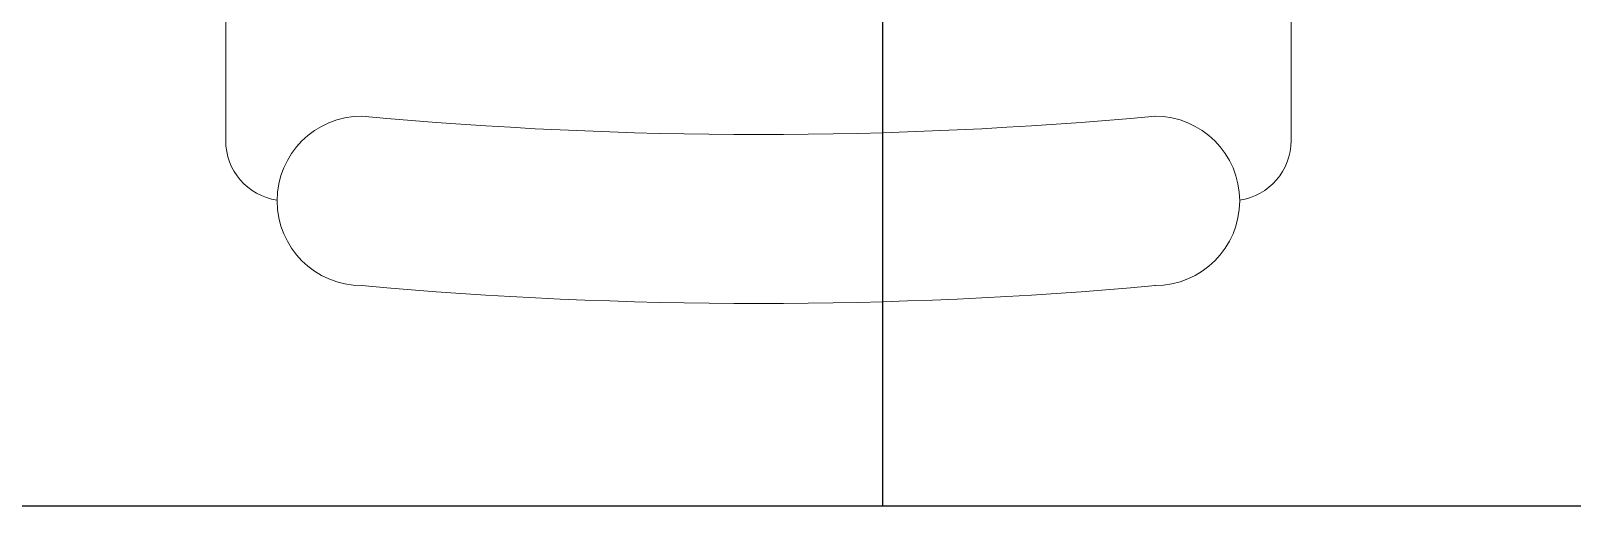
# Model space of a CAD drawing. Header units: inches. Extents: x -12418 to 183584, y -29325 to 19878.
# Drawn here: x 47607 to 48245, y -6847 to -6650 of the extents above; entities that cross this region are included whole.
import ezdxf

# ---------------------------------------------------------------- set-up
doc = ezdxf.new("R2010")
doc.units = ezdxf.units.IN
doc.header["$LTSCALE"] = 25
doc.header["$MEASUREMENT"] = 0
doc.linetypes.add('DASHDOT', pattern=[25.4, 12.7, -6.35, 0, -6.35])
doc.layers.get('0').update_dxf_attribs({"color": 8})
doc.layers.add('00-Ground Floor$0$False Ceiling', color=251, linetype='Continuous')
for name, color, linetype, lineweight in [('00-Ground Floor$0$LOADING', 253, 'Continuous', 5), ('00-Ground Floor$0$Walls', 251, 'Continuous', 5), ('E-LITE-CLNG-CNDT', 6, 'DASHDOT', 35)]:
    doc.layers.add(name, color=color, linetype=linetype, lineweight=lineweight)

# ---------------------------------------------------------------- blocks, each defined once
blk = doc.blocks.new('00-Ground Floor$0$GF21018-P')
at = {"color": 0}
for p, q in [((-0.2207, 0.47563), (-0.2207, 0.0675)), ((0.22049, 0.47563), (0.22049, 0.0675))]:
    blk.add_line(p, q, dxfattribs=at)
for centre, radius, start, end in [((-0.16429, 0.0425), 0.03511, 90, 270), ((0, 1.84674), 1.77674, 264.69456, 275.30527), ((0.16409, 0.0425), 0.03511, 270, 90), ((-0.1957, 0.0675), 0.025, 180, 261.47208), ((0.19549, 0.0675), 0.025, 278.52792, 360), ((0, 1.83136), 1.83136, 264.85322, 275.14698)]:
    blk.add_arc(centre, radius, start, end, dxfattribs=at)
blk = doc.blocks.new('00-Ground Floor$0$A$Ce9e1c4c3')
at = {"layer": '00-Ground Floor$0$False Ceiling', "color": 254, "linetype": 'Continuous'}
blk.add_line((-52040.56, -6847.43), (-52040.56, -2847.43), dxfattribs=at)
at = {"layer": '00-Ground Floor$0$False Ceiling', "color": 254}
blk.add_line((-51257.63, -6847.43, 0), (-54641.51, -6847.43, 0), dxfattribs=at)
blk = doc.blocks.new('00-Ground Floor')
at = {"layer": '00-Ground Floor$0$Walls'}
blk.add_line((48817.93, -6847.43, 0), (46362.93, -6847.43, 0), dxfattribs=at)
at = {"layer": '00-Ground Floor$0$False Ceiling', "color": 254}
blk.add_blockref('00-Ground Floor$0$A$Ce9e1c4c3', (100000, 0), dxfattribs=at)
at = {"layer": '00-Ground Floor$0$LOADING', "extrusion": (-2.24021e-05, -7.77426e-06, 1), "xscale": 1000, "yscale": 1000, "zscale": 1000, "rotation": 359.9985892349694}
blk.add_blockref('00-Ground Floor$0$GF21018-P', (47908.05, -6763.45, -1.04), dxfattribs=at)

msp = doc.modelspace()

# ---------------------------------------------------------------- block references
at = {"layer": 'E-LITE-CLNG-CNDT', "color": 1}
msp.add_blockref('00-Ground Floor', (0, 0), dxfattribs=at)

doc.saveas('drawing.dxf')
